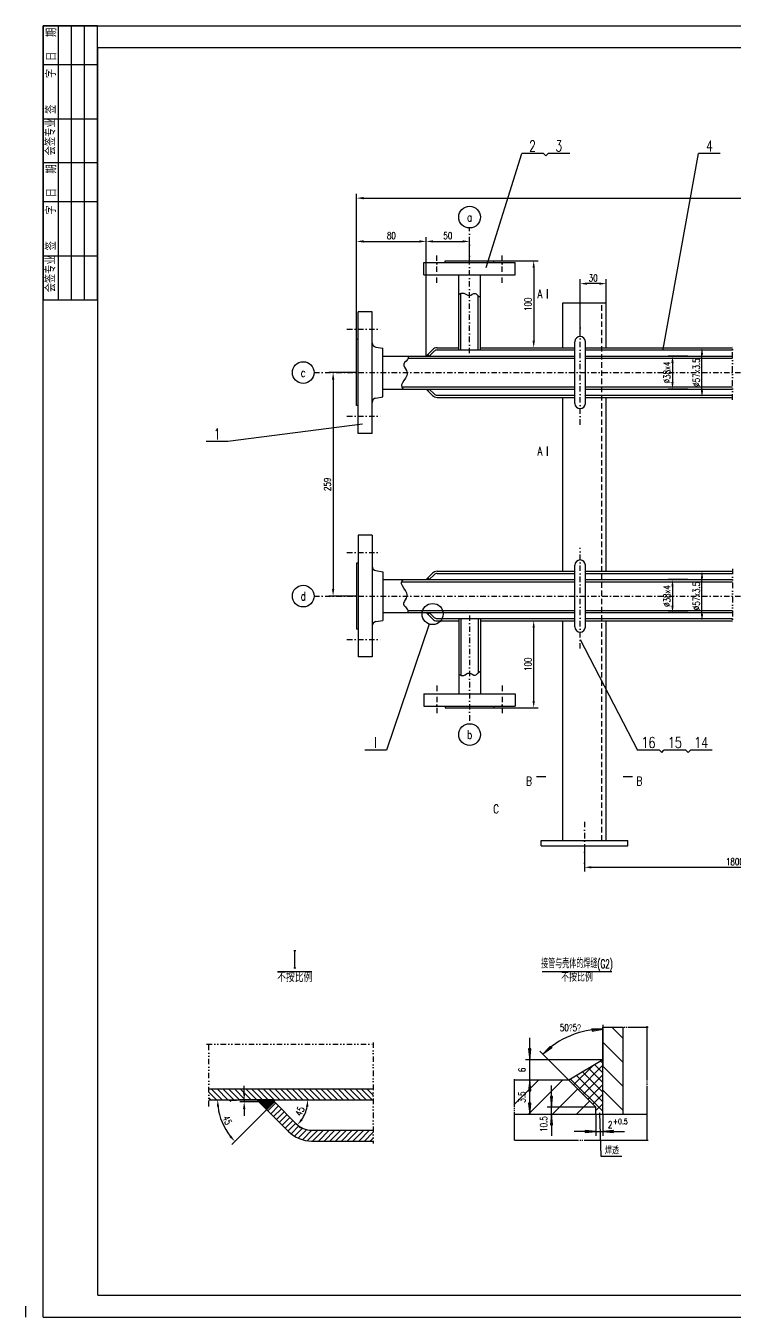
# Model space of a CAD drawing. Extents: x -8431 to -7574, y 1007 to 1601.
# Drawn here: x -8431 to -8105, y 1007 to 1601 of the extents above; entities that cross this region are included whole.
import ezdxf
from ezdxf.enums import TextEntityAlignment as Align

# ---------------------------------------------------------------- set-up
doc = ezdxf.new("R2010")
doc.units = 0
doc.header["$LTSCALE"] = 10
doc.header["$MEASUREMENT"] = 0
for name, pattern in [('DASHDOT2', [0.5, 0.25, -0.125, 0, -0.125]), ('DASHED2', [0.375, 0.25, -0.125]), ('DIVIDE2', [0.625, 0.25, -0.125, 0, -0.125, 0, -0.125])]:
    doc.linetypes.add(name, pattern=pattern)
doc.layers.get('0').update_dxf_attribs({"linetype": 'CONTINUOUS'})
doc.layers.get('DEFPOINTS').update_dxf_attribs({"linetype": 'CONTINUOUS'})
doc.layers.add('1', color=2, linetype='CONTINUOUS')
doc.layers.add('2', color=1, linetype='CONTINUOUS')
doc.styles.add('HZ', font='txt', dxfattribs={"width": 0.75, "bigfont": 'hztxt'})
doc.styles.get("Standard").update_dxf_attribs({"font": 'simplex', "width": 0.75, "bigfont": 'hztxt'})
doc.dimstyles.get("Standard").update_dxf_attribs({"dimtxt": 0.18, "dimasz": 0.18, "dimexe": 0.18, "dimexo": 0.0625, "dimgap": 0.09, "dimtad": 0, "dimtih": 1, "dimtoh": 1, "dimdec": 4, "dimzin": 0, "dimtxsty": 'STANDARD', "dimcen": 0.09, "dimazin": 3, "dimtfac": 1, "dimtdec": 4, "dimtofl": 0, "dimtmove": 0, "dimatfit": 3, "dimtolj": 1, "dimtzin": 0})

# ---------------------------------------------------------------- blocks, each defined once
blk = doc.blocks.new('TC6')
at = {"layer": '1'}
for p, q in [((-106, 0), (-106, 25)), ((-81, 0), (-81, 25)), ((-63, 0), (-63, 25)), ((-43, 0), (-43, 25)), ((-18, 0), (-18, 25)), ((-126, 18), (0, 18)), ((-126, 12), (0, 12)), ((-126, 6), (0, 6))]:
    blk.add_line(p, q, dxfattribs=at)
at = {"layer": '2'}
for p, q in [((0, 25), (-126, 25)), ((-126, 25), (-126, 0)), ((0, 0), (0, 25)), ((-126, 0), (0, 0))]:
    blk.add_line(p, q, dxfattribs=at)
at = {"layer": '1', "style": 'HZ', "width": 0.75}
for s, p in [('会签专业', (-122.5731706787584, 19.41444707902566)), ('签', (-103.2804876703588, 19.19508287842934)), ('字', (-86.81707321509452, 19.19508287842934)), ('会签专业', (-59.5731708547782, 19.41444707902566)), ('签', (-40.49999999999994, 19.19508287842934)), ('字', (-24.03658554473566, 19.19508287842934)), ('日', (-78.91463451126094, 18.97571867783302)), ('期', (-67.93902477662921, 18.97571867783302)), ('日', (-16.13414684090205, 18.97571867783302)), ('期', (-5.158537106270332, 18.97571867783302))]:
    blk.add_text(s, height=4.2, dxfattribs=at).set_placement(p)
blk = doc.blocks.new('*D6')
at = {"color": 0, "linetype": 'BYBLOCK'}
for p, q in [((-8122.589598357055, 1448.686239436518), (-8131.620896709224, 1448.686239436518)), ((-8129.620896709224, 1445.486239436518), (-8129.620896709224, 1436.686239436518)), ((-8122.589598357055, 1433.486239436518), (-8131.620896709224, 1433.486239436518))]:
    blk.add_line(p, q, dxfattribs=at)
for points in [[(-8130.154230042558, 1445.486239436518), (-8129.087563375891, 1445.486239436518), (-8129.620896709224, 1448.686239436518)], [(-8130.154230042558, 1436.686239436518), (-8129.087563375891, 1436.686239436518), (-8129.620896709224, 1433.486239436518)]]:
    blk.add_solid(points, dxfattribs=at)
at = {"layer": 'DEFPOINTS', "color": 0, "linetype": 'BYBLOCK'}
for p in [(-8122.527098357055, 1448.686239436518), (-8129.620896709224, 1433.486239436518), (-8122.527098357055, 1433.486239436518)]:
    blk.add_point(p, dxfattribs=at)
at = {"color": 0, "linetype": 'BYBLOCK', "insert": (-8132.220896709225, 1441.086239436518), "char_height": 3.2, "attachment_point": 5, "rotation": 90, "style": 'HZ'}
blk.add_mtext('\\A1;∅38x4', dxfattribs=at)
blk = doc.blocks.new('*D7')
at = {"color": 0, "linetype": 'BYBLOCK'}
for p, q in [((-8132.285133062065, 1452.486239436518), (-8118.216203387161, 1452.486239436518)), ((-8120.216203387161, 1432.886239436518), (-8120.216203387161, 1449.286239436518)), ((-8132.285133062065, 1429.686239436518), (-8118.216203387161, 1429.686239436518))]:
    blk.add_line(p, q, dxfattribs=at)
for points in [[(-8120.749536720495, 1449.286239436518), (-8119.682870053827, 1449.286239436518), (-8120.216203387161, 1452.486239436518)], [(-8120.749536720495, 1432.886239436518), (-8119.682870053827, 1432.886239436518), (-8120.216203387161, 1429.686239436518)]]:
    blk.add_solid(points, dxfattribs=at)
at = {"layer": 'DEFPOINTS', "color": 0, "linetype": 'BYBLOCK'}
for p in [(-8132.347633062065, 1452.486239436518), (-8120.216203387161, 1452.486239436518), (-8132.347633062065, 1429.686239436518)]:
    blk.add_point(p, dxfattribs=at)
at = {"color": 0, "linetype": 'BYBLOCK', "insert": (-8122.816203387161, 1441.086239436518), "char_height": 3.2, "attachment_point": 5, "rotation": 90, "style": 'HZ'}
blk.add_mtext('\\A1;∅57x3.5', dxfattribs=at)
blk = doc.blocks.new('*D8')
at = {"color": 0, "linetype": 'BYBLOCK'}
for p, q in [((-8122.589598357055, 1448.686239436518), (-8131.620896709224, 1448.686239436518)), ((-8129.620896709224, 1445.486239436518), (-8129.620896709224, 1436.686239436518)), ((-8122.589598357055, 1433.486239436518), (-8131.620896709224, 1433.486239436518))]:
    blk.add_line(p, q, dxfattribs=at)
for points in [[(-8130.154230042558, 1445.486239436518), (-8129.087563375891, 1445.486239436518), (-8129.620896709224, 1448.686239436518)], [(-8130.154230042558, 1436.686239436518), (-8129.087563375891, 1436.686239436518), (-8129.620896709224, 1433.486239436518)]]:
    blk.add_solid(points, dxfattribs=at)
at = {"layer": 'DEFPOINTS', "color": 0, "linetype": 'BYBLOCK'}
for p in [(-8122.527098357055, 1448.686239436518), (-8129.620896709224, 1433.486239436518), (-8122.527098357055, 1433.486239436518)]:
    blk.add_point(p, dxfattribs=at)
at = {"color": 0, "linetype": 'BYBLOCK', "insert": (-8132.220896709225, 1441.086239436518), "char_height": 3.2, "attachment_point": 5, "rotation": 90, "style": 'HZ'}
blk.add_mtext('\\A1;∅38x4', dxfattribs=at)
blk = doc.blocks.new('*D9')
at = {"color": 0, "linetype": 'BYBLOCK'}
for p, q in [((-8132.285133062065, 1349.686239436518), (-8118.216203387161, 1349.686239436518)), ((-8120.216203387161, 1330.086239436518), (-8120.216203387161, 1346.486239436518)), ((-8132.285133062065, 1326.886239436518), (-8118.216203387161, 1326.886239436518))]:
    blk.add_line(p, q, dxfattribs=at)
for points in [[(-8120.749536720495, 1346.486239436518), (-8119.682870053827, 1346.486239436518), (-8120.216203387161, 1349.686239436518)], [(-8120.749536720495, 1330.086239436518), (-8119.682870053827, 1330.086239436518), (-8120.216203387161, 1326.886239436518)]]:
    blk.add_solid(points, dxfattribs=at)
at = {"layer": 'DEFPOINTS', "color": 0, "linetype": 'BYBLOCK'}
for p in [(-8132.347633062065, 1349.686239436518), (-8120.216203387161, 1349.686239436518), (-8132.347633062065, 1326.886239436518)]:
    blk.add_point(p, dxfattribs=at)
at = {"color": 0, "linetype": 'BYBLOCK', "insert": (-8122.816203387161, 1338.286239436518), "char_height": 3.2, "attachment_point": 5, "rotation": 90, "style": 'HZ'}
blk.add_mtext('\\A1;∅57x3.5', dxfattribs=at)
blk = doc.blocks.new('*D10')
at = {"color": 0, "linetype": 'BYBLOCK'}
for p, q in [((-8269.336401777708, 1456.348739436518), (-8269.336401777708, 1503.41486658073)), ((-8237.336401777708, 1448.748739436518), (-8237.336401777708, 1503.41486658073)), ((-8266.136401777707, 1501.41486658073), (-8240.536401777708, 1501.41486658073))]:
    blk.add_line(p, q, dxfattribs=at)
for points in [[(-8266.136401777707, 1501.948199914063), (-8266.136401777707, 1500.881533247396), (-8269.336401777708, 1501.41486658073)], [(-8240.536401777708, 1501.948199914063), (-8240.536401777708, 1500.881533247396), (-8237.336401777708, 1501.41486658073)]]:
    blk.add_solid(points, dxfattribs=at)
at = {"layer": 'DEFPOINTS', "color": 0, "linetype": 'BYBLOCK'}
for p in [(-8237.336401777708, 1501.41486658073), (-8269.336401777708, 1456.286239436518), (-8237.336401777708, 1448.686239436518)]:
    blk.add_point(p, dxfattribs=at)
at = {"color": 0, "linetype": 'BYBLOCK', "insert": (-8253.336401777708, 1504.01486658073), "char_height": 3.2, "attachment_point": 5, "style": 'HZ'}
blk.add_mtext('\\A1;80', dxfattribs=at)
blk = doc.blocks.new('*D11')
at = {"color": 0, "linetype": 'BYBLOCK'}
for p, q in [((-8237.336401777708, 1448.748739436518), (-8237.336401777708, 1503.41486658073)), ((-8217.336401777708, 1492.548739436518), (-8217.336401777708, 1503.41486658073)), ((-8234.136401777707, 1501.41486658073), (-8220.536401777708, 1501.41486658073))]:
    blk.add_line(p, q, dxfattribs=at)
for points in [[(-8234.136401777707, 1501.948199914063), (-8234.136401777707, 1500.881533247396), (-8237.336401777708, 1501.41486658073)], [(-8220.536401777708, 1501.948199914063), (-8220.536401777708, 1500.881533247396), (-8217.336401777708, 1501.41486658073)]]:
    blk.add_solid(points, dxfattribs=at)
at = {"layer": 'DEFPOINTS', "color": 0, "linetype": 'BYBLOCK'}
for p in [(-8217.336401777708, 1501.41486658073), (-8217.336401777708, 1492.486239436518), (-8237.336401777708, 1448.686239436518)]:
    blk.add_point(p, dxfattribs=at)
at = {"color": 0, "linetype": 'BYBLOCK', "insert": (-8227.336401777708, 1504.01486658073), "char_height": 3.2, "attachment_point": 5, "style": 'HZ'}
blk.add_mtext('\\A1;50', dxfattribs=at)
blk = doc.blocks.new('*D13')
at = {"color": 0, "linetype": 'BYBLOCK'}
for p, q in [((-8279.156936482717, 1456.348739436518), (-8279.156936482717, 1523.320186118601)), ((-8275.956936482717, 1521.320186118601), (-7916.361950057811, 1521.320186118601)), ((-7913.161950057811, 1456.348739436518), (-7913.161950057811, 1523.320186118601))]:
    blk.add_line(p, q, dxfattribs=at)
for points in [[(-8275.956936482717, 1521.853519451934), (-8275.956936482717, 1520.786852785267), (-8279.156936482717, 1521.320186118601)], [(-7916.361950057811, 1521.853519451934), (-7916.361950057811, 1520.786852785267), (-7913.161950057811, 1521.320186118601)]]:
    blk.add_solid(points, dxfattribs=at)
at = {"layer": 'DEFPOINTS', "color": 0, "linetype": 'BYBLOCK'}
for p in [(-7913.161950057811, 1521.320186118601), (-8279.156936482717, 1456.286239436518), (-7913.161950057811, 1456.286239436518)]:
    blk.add_point(p, dxfattribs=at)
at = {"color": 0, "linetype": 'BYBLOCK', "insert": (-8096.159443270264, 1523.920186118601), "char_height": 3.2, "attachment_point": 5, "style": 'HZ'}
blk.add_mtext('\\A1;2500', dxfattribs=at)
blk = doc.blocks.new('*D16')
at = {"color": 0, "linetype": 'BYBLOCK'}
for p, q in [((-8206.073901777709, 1492.486239436518), (-8185.84513633282, 1492.486239436518)), ((-8187.84513633282, 1489.286239436518), (-8187.84513633282, 1455.686239436518)), ((-8212.273901777708, 1452.486239436518), (-8185.84513633282, 1452.486239436518))]:
    blk.add_line(p, q, dxfattribs=at)
for points in [[(-8188.378469666154, 1489.286239436518), (-8187.311802999487, 1489.286239436518), (-8187.84513633282, 1492.486239436518)], [(-8188.378469666154, 1455.686239436518), (-8187.311802999487, 1455.686239436518), (-8187.84513633282, 1452.486239436518)]]:
    blk.add_solid(points, dxfattribs=at)
at = {"layer": 'DEFPOINTS', "color": 0, "linetype": 'BYBLOCK'}
for p in [(-8206.136401777709, 1492.486239436518), (-8212.336401777708, 1452.486239436518), (-8187.84513633282, 1452.486239436518)]:
    blk.add_point(p, dxfattribs=at)
at = {"color": 0, "linetype": 'BYBLOCK', "insert": (-8190.445136332821, 1472.486239436518), "char_height": 3.2, "attachment_point": 5, "rotation": 90, "style": 'HZ'}
blk.add_mtext('\\A1;100', dxfattribs=at)
blk = doc.blocks.new('*D17')
at = {"color": 0, "linetype": 'BYBLOCK'}
for p, q in [((-8212.273901777708, 1326.886239436519), (-8185.84513633282, 1326.886239436519)), ((-8187.84513633282, 1290.086239436519), (-8187.84513633282, 1323.686239436519)), ((-8206.073901777709, 1286.886239436519), (-8185.84513633282, 1286.886239436519))]:
    blk.add_line(p, q, dxfattribs=at)
for points in [[(-8188.378469666154, 1323.686239436519), (-8187.311802999487, 1323.686239436519), (-8187.84513633282, 1326.886239436519)], [(-8188.378469666154, 1290.086239436519), (-8187.311802999487, 1290.086239436519), (-8187.84513633282, 1286.886239436519)]]:
    blk.add_solid(points, dxfattribs=at)
at = {"layer": 'DEFPOINTS', "color": 0, "linetype": 'BYBLOCK'}
for p in [(-8212.336401777708, 1326.886239436519), (-8187.84513633282, 1326.886239436519), (-8206.136401777709, 1286.886239436519)]:
    blk.add_point(p, dxfattribs=at)
at = {"color": 0, "linetype": 'BYBLOCK', "insert": (-8190.445136332821, 1306.886239436519), "char_height": 3.2, "attachment_point": 5, "rotation": 90, "style": 'HZ'}
blk.add_mtext('\\A1;100', dxfattribs=at)
blk = doc.blocks.new('*D18')
at = {"color": 0, "linetype": 'BYBLOCK'}
for p, q in [((-8269.398901777708, 1441.086239436518), (-8282.134168664994, 1441.086239436518)), ((-8280.134168664994, 1437.886239436518), (-8280.134168664994, 1341.486239436518)), ((-8269.398901777708, 1338.286239436518), (-8282.134168664994, 1338.286239436518))]:
    blk.add_line(p, q, dxfattribs=at)
for points in [[(-8280.667501998327, 1437.886239436518), (-8279.600835331661, 1437.886239436518), (-8280.134168664994, 1441.086239436518)], [(-8280.667501998327, 1341.486239436518), (-8279.600835331661, 1341.486239436518), (-8280.134168664994, 1338.286239436518)]]:
    blk.add_solid(points, dxfattribs=at)
at = {"layer": 'DEFPOINTS', "color": 0, "linetype": 'BYBLOCK'}
for p in [(-8269.336401777708, 1441.086239436518), (-8280.134168664994, 1338.286239436518), (-8269.336401777708, 1338.286239436518)]:
    blk.add_point(p, dxfattribs=at)
at = {"color": 0, "linetype": 'BYBLOCK', "insert": (-8282.734168664994, 1389.686239436518), "char_height": 3.2, "attachment_point": 5, "rotation": 90, "style": 'HZ'}
blk.add_mtext('\\A1;259', dxfattribs=at)
blk = doc.blocks.new('*D20')
at = {"color": 0, "linetype": 'BYBLOCK'}
blk.add_line((-8255.166488019715, 1172.556745775543), (-8271.186690201273, 1156.536543593961), dxfattribs=at)
blk.add_arc((-8250.58675993997, 1177.1364738553), 27.13270075949994, 186.7613218466704, 218.2386781533788, dxfattribs=at)
for points in [[(-8278.063163732137, 1173.910592166555), (-8276.998353290777, 1173.973492895892), (-8277.719460699469, 1177.1364738553)], [(-8271.499141985414, 1160.697222380145), (-8272.296554201432, 1159.988765228637), (-8269.7724766389, 1157.950757156335)]]:
    blk.add_solid(points, dxfattribs=at)
at = {"layer": 'DEFPOINTS', "color": 0, "linetype": 'BYBLOCK'}
for p in [(-8281.760828768009, 1177.1364738553), (-8251.586759939968, 1176.136473855299), (-8206.12053541961, 1177.136473855299), (-8255.122293845892, 1172.600939949367), (-8276.794936340542, 1170.114014153666)]:
    blk.add_point(p, dxfattribs=at)
at = {"color": 0, "linetype": 'BYBLOCK', "insert": (-8273.25202004889, 1167.748215723459), "char_height": 3.2, "attachment_point": 5, "rotation": 292.5000000000261, "style": 'HZ'}
blk.add_mtext('\\A1;45', dxfattribs=at)
blk = doc.blocks.new('*D21')
at = {"color": 0, "linetype": 'BYBLOCK'}
for p, q in [((-8265.481611973322, 1180.336473855299), (-8265.481611973322, 1183.536473855299)), ((-8251.649259939966, 1177.136473855299), (-8267.481611973322, 1177.136473855299)), ((-8251.649259939966, 1176.136473855299), (-8267.481611973322, 1176.136473855299)), ((-8265.481611973322, 1177.136473855299), (-8265.481611973322, 1176.136473855299)), ((-8265.481611973322, 1172.936473855299), (-8265.481611973322, 1169.736473855299))]:
    blk.add_line(p, q, dxfattribs=at)
for points in [[(-8266.014945306655, 1180.336473855299), (-8264.94827863999, 1180.336473855299), (-8265.481611973322, 1177.136473855299)], [(-8266.014945306655, 1172.936473855299), (-8264.94827863999, 1172.936473855299), (-8265.481611973322, 1176.136473855299)]]:
    blk.add_solid(points, dxfattribs=at)
at = {"layer": 'DEFPOINTS', "color": 0, "linetype": 'BYBLOCK'}
for p in [(-8265.481611973322, 1176.136473855299), (-8251.586759939966, 1177.136473855299), (-8251.586759939966, 1176.136473855299)]:
    blk.add_point(p, dxfattribs=at)
at = {"color": 0, "linetype": 'BYBLOCK', "insert": (-8270.581611973323, 1176.636473855299), "char_height": 3.2, "attachment_point": 5, "rotation": 90, "style": 'HZ'}
blk.add_mtext('\\A1;1', dxfattribs=at)
blk = doc.blocks.new('*D22')
at = {"color": 0, "linetype": 'BYBLOCK'}
blk.add_line((-8241.47149795428, 1166.021211869609), (-8239.577410180345, 1164.127124095666), dxfattribs=at)
blk.add_arc((-8252.586759939966, 1177.136473855299), 16.39799886772047, 326.1988464848536, 348.8011535151304, dxfattribs=at)
for points in [[(-8237.031782763499, 1174.003781902278), (-8235.97020582245, 1173.899704162035), (-8236.188761072244, 1177.136473855299)], [(-8238.548340044275, 1167.675537558095), (-8239.372582373939, 1168.352591735964), (-8240.991623742715, 1165.541337658042)]]:
    blk.add_solid(points, dxfattribs=at)
at = {"layer": 'DEFPOINTS', "color": 0, "linetype": 'BYBLOCK'}
for p in [(-8281.760828768009, 1177.136473855299), (-8251.586759939966, 1176.136473855299), (-8206.120535419608, 1177.136473855299), (-8241.515692128105, 1166.065406043433), (-8238.385676349293, 1168.937474421436)]:
    blk.add_point(p, dxfattribs=at)
at = {"color": 0, "linetype": 'BYBLOCK', "insert": (-8239.839071196466, 1171.856208288829), "char_height": 3.2, "attachment_point": 5, "rotation": 67.49999999999325, "style": 'HZ'}
blk.add_mtext('\\A1;45', dxfattribs=at)
blk = doc.blocks.new('*D61')
at = {"color": 0, "linetype": 'BYBLOCK'}
for p, q in [((-8176.296976345569, 1457.748739436518), (-8176.296976345569, 1483.999208231795)), ((-8167.496976345569, 1481.999208231795), (-8173.09697634557, 1481.999208231795)), ((-8164.296976345569, 1473.148739436518), (-8164.296976345569, 1483.999208231795))]:
    blk.add_line(p, q, dxfattribs=at)
for points in [[(-8173.09697634557, 1482.532541565128), (-8173.09697634557, 1481.465874898462), (-8176.296976345569, 1481.999208231795)], [(-8167.496976345569, 1482.532541565128), (-8167.496976345569, 1481.465874898462), (-8164.296976345569, 1481.999208231795)]]:
    blk.add_solid(points, dxfattribs=at)
at = {"layer": 'DEFPOINTS', "color": 0, "linetype": 'BYBLOCK'}
for p in [(-8176.296976345569, 1481.999208231795), (-8164.296976345569, 1473.086239436518), (-8176.296976345569, 1457.686239436518)]:
    blk.add_point(p, dxfattribs=at)
at = {"color": 0, "linetype": 'BYBLOCK', "insert": (-8170.296976345569, 1484.599208231795), "char_height": 3.2, "attachment_point": 5, "style": 'HZ'}
blk.add_mtext('\\A1;30', dxfattribs=at)
blk = doc.blocks.new('*D63')
at = {"color": 0, "linetype": 'BYBLOCK'}
for p, q in [((-8174.296976345566, 1223.341725707483), (-8174.296976345566, 1211.51048330903)), ((-8035.880399697621, 1223.341725707483), (-8035.880399697621, 1211.51048330903)), ((-8171.096976345566, 1213.51048330903), (-8039.080399697621, 1213.51048330903))]:
    blk.add_line(p, q, dxfattribs=at)
for points in [[(-8171.096976345566, 1214.043816642363), (-8171.096976345566, 1212.977149975697), (-8174.296976345566, 1213.51048330903)], [(-8039.080399697621, 1214.043816642363), (-8039.080399697621, 1212.977149975697), (-8035.880399697621, 1213.51048330903)]]:
    blk.add_solid(points, dxfattribs=at)
at = {"layer": 'DEFPOINTS', "color": 0, "linetype": 'BYBLOCK'}
for p in [(-8174.296976345566, 1223.404225707483), (-8035.880399697621, 1223.404225707483), (-8035.880399697621, 1213.51048330903)]:
    blk.add_point(p, dxfattribs=at)
at = {"color": 0, "linetype": 'BYBLOCK', "insert": (-8105.088688021593, 1216.11048330903), "char_height": 3.2, "attachment_point": 5, "style": 'HZ'}
blk.add_mtext('\\A1;1800', dxfattribs=at)

msp = doc.modelspace()

# ---------------------------------------------------------------- hatches: boundary and pattern name
at = {"layer": '1'}
h = msp.add_hatch(dxfattribs=at)
h.set_pattern_fill('ANSI31', color=256, scale=15, angle=90, style=0)
h.set_pattern_definition([(135, (-65.40134961057629, -70.53921182367003), (-1.325825214724777, -1.325825214724776), [])])
h.paths.add_polyline_path([(-8347.162178378585, 1111.597262031629), (-8347.162178378587, 1106.597262031629), (-8271.521885030186, 1106.597262031629), (-8271.521885030186, 1111.597262031629)])
h = msp.add_hatch(dxfattribs=at)
h.set_pattern_fill('ANSI37', color=256, scale=2, angle=90, style=0)
h.set_pattern_definition([(135, (-65.40134961057629, -70.53921182367003), (-0.1767766952966369, -0.1767766952966369), []), (225, (-65.40134961057629, -70.53921182367003), (0.1767766952966369, -0.1767766952966369), [])])
h.paths.add_polyline_path([(-8316.988109550544, 1105.597262031633), (-8316.988109550544, 1106.597262031629), (-8325.0591773624, 1106.597262031629), (-8320.523643456469, 1102.061728125697)])
h = msp.add_hatch(dxfattribs=at)
h.set_pattern_fill('ANSI31', color=256, scale=15, style=0)
h.set_pattern_definition([(45, (-65.40134961057629, -70.53921182367003), (-1.325825214724776, 1.325825214724777), [])])
h.paths.add_polyline_path([(-8316.988109550543, 1105.59726203163), (-8320.523643456467, 1102.061728125697), (-8310.452575644606, 1091.990660313836, 0.1989123673798085), (-8299.845973926802, 1087.597262031628), (-8271.521885030186, 1087.597262031628), (-8271.521885030186, 1092.597262031628), (-8299.845973926815, 1092.597262031628, -0.198912367379687), (-8306.917041738681, 1095.526194219764)])

# ---------------------------------------------------------------- linework, layer by layer
for p, q in [((-8423.371275406731, 1600.581406230643), (-7582.37127540673, 1600.581406230643)), ((-8423.371275406731, 1006.581406230644), (-8423.371275406731, 1600.581406230643)), ((-8219.58106527665, 1489.358562933488), (-8203.194309072263, 1541.808999543044)), ((-8193.194310089515, 1541.808999543044), (-8192.133649917734, 1540.748339371264)), ((-8192.133649917734, 1540.748339371264), (-8191.072989745955, 1541.808999543044)), ((-8138.118115908366, 1451.889302769871), (-8121.778144231288, 1541.808999543044)), ((-8276.47625351381, 1417.365335014866), (-8338.365687912148, 1409.31733574898)), ((-8245.751952155124, 1325.392415124973), (-8265.396355022363, 1267.409255742055)), ((-8176.296976345567, 1318.286239436517), (-8149.822700296631, 1267.409255742055)), ((-8139.822701313882, 1267.409255742055), (-8138.762041142102, 1266.348595570276)), ((-8138.762041142102, 1266.348595570276), (-8137.701380970322, 1267.409255742055)), ((-8127.701381987574, 1267.409255742055), (-8126.640721815794, 1266.348595570276)), ((-8126.640721815794, 1266.348595570276), (-8125.580061644014, 1267.409255742055)), ((-8165.861152654939, 1141.007563913725), (-8165.866767889314, 1122.104651773833)), ((-8145.497016912752, 1115.507563913725), (-8145.495857244783, 1140.507563913725)), ((-8165.873298651033, 1140.007563913725), (-8156.685798651033, 1140.007563913725)), ((-8156.498298651033, 1134.819194162749), (-8161.685127264314, 1140.007563913725)), ((-8156.185798651033, 1140.007563913725), (-8155.685798651033, 1140.007563913725)), ((-8155.185798651033, 1140.007563913725), (-8154.685798651033, 1140.007563913725)), ((-8154.185798651033, 1140.007563913725), (-8144.998298651033, 1140.007563913725)), ((-8194.851753240877, 1129.011828745268), (-8181.491340643221, 1115.639510477446)), ((-8165.873298651033, 1133.146792734526), (-8156.498298651033, 1123.769011820219)), ((-8165.873298651033, 1125.007563913725), (-8201.498298651033, 1125.007563913725)), ((-8199.498298651033, 1115.632563913725), (-8199.498298651033, 1125.007563913725)), ((-8169.647834783846, 1122.742846811675), (-8165.873298651033, 1118.96719678726)), ((-8165.873298651033, 1123.387271250151), (-8166.885810858064, 1124.40006574478)), ((-8170.475288397127, 1122.24638303604), (-8179.292366033846, 1113.426654184721)), ((-8165.873298651033, 1105.706981027983), (-8177.933906561189, 1117.771186197661)), ((-8177.082649236971, 1111.216941202544), (-8165.873298651033, 1122.42964109268)), ((-8175.171882635408, 1119.428405130766), (-8165.873298651033, 1110.127051676177)), ((-8165.873298651033, 1118.009570444487), (-8174.872993475252, 1109.00723584976)), ((-8165.873298651033, 1114.54712232437), (-8172.409858709627, 1121.085624063872)), ((-8156.498298651033, 1112.71882947769), (-8165.873298651033, 1122.0966065773)), ((-8195.433845526033, 1115.632563913725), (-8206.498298651033, 1104.564814890288)), ((-8206.497566229158, 1103.320063913725), (-8206.497016912752, 1116.132563913725)), ((-8200.007270819002, 1100.007563913725), (-8184.386909490877, 1115.632563913725)), ((-8199.498298651033, 1100.007563913725), (-8199.498298651033, 1115.632563913725)), ((-8177.418525701814, 1111.552817667387), (-8188.960395819002, 1100.007563913725)), ((-8180.695991522127, 1116.113963449858), (-8165.873298651033, 1101.286906565093)), ((-8172.663276678377, 1106.79752668228), (-8165.873298651033, 1113.589499796294)), ((-8165.873298651033, 1111.04642423477), (-8156.498298651033, 1101.668647135161)), ((-8145.498298651033, 1088.007563913725), (-8145.497138983064, 1113.007563913725)), ((-8145.497138983064, 1113.507563913725), (-8145.497077947908, 1114.007563913725)), ((-8145.497077947908, 1114.507563913725), (-8145.497077947908, 1115.007563913725)), ((-8177.913459783846, 1100.007563913725), (-8171.894294744783, 1106.028544748686)), ((-8165.873298651033, 1109.1694291481), (-8170.453559881502, 1104.587815607451)), ((-8206.498298651033, 1088.007563913725), (-8206.49768829947, 1100.820063913725)), ((-8206.49768829947, 1101.320063913725), (-8206.49768829947, 1101.820063913725)), ((-8206.497627264314, 1102.320063913725), (-8206.497627264314, 1102.820063913725)), ((-8168.998298651033, 1103.132563913725), (-8191.498298651033, 1103.132563913725)), ((-8189.498298651033, 1100.007563913725), (-8189.498298651033, 1103.132563913725)), ((-8168.998298651033, 1101.623429621123), (-8165.873298651033, 1104.749356592558)), ((-8168.998298651033, 1100.007563913725), (-8168.998298651033, 1090.007563913725)), ((-8167.329831670778, 1100.635517391357), (-8166.735757579372, 1080.579411659745)), ((-8165.873298651033, 1100.329284037016), (-8166.194953924471, 1100.007563913725)), ((-8165.873298651033, 1100.007563913725), (-8165.873298651033, 1090.007563913725)), ((-8206.498298651033, 1088.007563913725), (-8176.998298651033, 1088.007563913725)), ((-8176.498298651033, 1088.007563913725), (-8175.998298651033, 1088.007563913725)), ((-8175.498298651033, 1088.007563913725), (-8174.998298651033, 1088.007563913725)), ((-8174.498298651033, 1088.007563913725), (-8144.998298651033, 1088.007563913725)), ((-8168.998298651033, 1092.007563913725), (-8165.873298651033, 1092.007563913725)), ((-8166.735757579372, 1080.579411659745), (-8157.174535599053, 1080.579411659745)), ((-8431.371275406731, 1006.581406230644), (-8431.371275406731, 1011.581406230644)), ((-8423.371275406731, 1006.581406230644), (-7582.371275406731, 1006.581406230643))]:
    msp.add_line(p, q, dxfattribs=at)
at = {"layer": '1', "linetype": 'DASHDOT2'}
for p, q in [((-8227.156936482717, 1450.009330100042), (-8227.156936482717, 1507.585250026896)), ((-8242.156936482717, 1482.301733316883), (-8242.156936482717, 1495.032361250385)), ((-8212.156936482717, 1482.301733316883), (-8212.156936482717, 1495.032361250385)), ((-8176.296976345568, 1417.079393153627), (-8176.296976345569, 1463.738665346679)), ((-8283.612848785026, 1461.086239436518), (-8268.30925970866, 1461.086239436518)), ((-8298.719369592882, 1441.086239436518), (-7893.161950057811, 1441.086239436518)), ((-8283.612848785026, 1421.086239436518), (-8268.30925970866, 1421.086239436518)), ((-8176.296976345566, 1314.147694742007), (-8176.296976345568, 1360.460597691736)), ((-8283.612848785026, 1358.286239436518), (-8268.30925970866, 1358.286239436518)), ((-8298.719369592882, 1338.286239436518), (-7893.161950057811, 1338.286239436518)), ((-8227.156936482717, 1329.363148772994), (-8227.156936482717, 1279.56768507345)), ((-8283.612848785026, 1318.286239436518), (-8268.30925970866, 1318.286239436518)), ((-8242.156936482717, 1297.070745556153), (-8242.156936482717, 1284.340117622651)), ((-8212.156936482717, 1297.070745556153), (-8212.156936482717, 1284.340117622651)), ((-8174.296976345566, 1234.420771467094), (-8174.296976345566, 1213.019114838391))]:
    msp.add_line(p, q, dxfattribs=at)
at = {"layer": '1', "linetype": 'DASHED2'}
msp.add_line((-8166.296976345568, 1225.804225707483), (-8166.296976345568, 1473.086239436518), dxfattribs=at)
at = {"layer": '1', "linetype": 'DIVIDE2'}
for p, q in [((-8106.151688659973, 1428.578075768023), (-8106.151688659973, 1453.86530461568)), ((-8106.151688659973, 1350.794403105012), (-8106.151688659973, 1325.507174257356)), ((-8348.158068672285, 1132.170495824454), (-8270.899421366568, 1132.170495824454)), ((-8347.162178378585, 1103.556485985332), (-8347.162178378585, 1133.041357089928)), ((-8271.521885030186, 1132.916967353193), (-8271.521885030186, 1086.512496440263))]:
    msp.add_line(p, q, dxfattribs=at)
at = {"layer": '1'}
for points in [[(-8191.423874070435, 1475.070123995882, 0.6, 0.6, 0), (-8191.423874070435, 1479.525005945516, 0, 0, 0), (-8188.314194709819, 1479.525005945516, 1, 0, 0), (-8185.127459764775, 1479.525005945516, 0, 0, 0)], [(-8191.423874070435, 1407.102354877155, 0.6, 0.6, 0), (-8191.423874070435, 1402.647472927521, 0, 0, 0), (-8188.314194709819, 1402.647472927521, 1, 0, 0), (-8185.127459764775, 1402.647472927521, 0, 0, 0)], [(-8192.040459323362, 1255.225622435849, 0.6, 0.6, 0), (-8196.495341272996, 1255.225622435849, 0, 0, 0), (-8196.495341272996, 1252.115943075233, 1, 0, 0), (-8196.495341272996, 1248.929208130189, 0, 0, 0)], [(-8156.55349336777, 1255.225622435849, 0.6, 0.6, 0), (-8152.098611418136, 1255.225622435849, 0, 0, 0), (-8152.098611418136, 1252.115943075233, 1, 0, 0), (-8152.098611418136, 1248.929208130189, 0, 0, 0)], [(-8217.287304850131, 1235.528834044362, 0, 0, 0), (-8212.94883875662, 1235.528834044362, 1.5, 0, 0), (-8207.696514470717, 1235.528834044362, 0, 0, 0)]]:
    msp.add_lwpolyline(points, format="xyseb", dxfattribs=at)
at = {"layer": '1', "const_width": 0.6}
msp.add_lwpolyline([(-8315.609952898365, 1165.545581984717), (-8299.609952898365, 1165.545581984717)], dxfattribs=at)
at = {"layer": '1'}
for points in [[(-8199.498298651033, 1125.007563913725), (-8198.998237615877, 1130.007560099028), (-8199.998237615877, 1130.007567728423), (-8199.498298651033, 1125.007563913725), (-8199.498237615877, 1135.007563913725)], [(-8199.498298651033, 1115.632563913725), (-8199.998298651033, 1110.632563913725), (-8198.998298651033, 1110.632563913725), (-8199.498298651033, 1115.632563913725)], [(-8189.498298651033, 1103.132563913725), (-8188.998237615877, 1108.132560099028), (-8189.998237615877, 1108.132567728423), (-8189.498298651033, 1103.132563913725), (-8189.498237615877, 1113.132563913725)], [(-8199.498298651033, 1100.007563913725), (-8198.998298651033, 1105.007563913725), (-8199.998298651033, 1105.007563913725), (-8199.498298651033, 1100.007563913725)], [(-8189.498298651033, 1100.007563913725), (-8189.998298651033, 1095.007565821074), (-8188.998298651033, 1095.007562006377), (-8189.498298651033, 1100.007563913725), (-8189.498359686189, 1090.007563913725)], [(-8168.998298651033, 1092.007563913725), (-8173.998298651033, 1092.507577265166), (-8173.998298651033, 1091.507577265166), (-8168.998298651033, 1092.007563913725), (-8178.998298651033, 1092.007588709258)], [(-8165.873298651033, 1092.007563913725), (-8160.873298651033, 1091.507539118193), (-8160.873298651033, 1092.507539118193), (-8165.873298651033, 1092.007563913725), (-8155.873298651033, 1092.007512415312)]]:
    msp.add_lwpolyline(points, dxfattribs=at)
for points in [[(-8165.861763006502, 1139.007563913725), (-8170.915351873689, 1139.184436167143), (-8170.787727361971, 1138.192622507475)], [(-8193.438179022127, 1127.596988047026), (-8189.987068182283, 1131.292960489653), (-8189.376594549471, 1130.500922525786)]]:
    msp.add_lwpolyline(points, close=True, dxfattribs=at)
for centre, radius in [((-8227.15694302817, 1512.585250026892), 5), ((-8303.719369592882, 1441.086239436518), 5), ((-8303.719369592882, 1338.286239436518), 5), ((-8244.191812656034, 1329.997381631037), 4.862072786228964), ((-8227.15694302817, 1274.567685073454), 5)]:
    msp.add_circle(centre, radius, dxfattribs=at)
msp.add_arc((-8165.873298651033, 1100.007563913725), 39, 90, 135, dxfattribs=at)
at = {"layer": '2'}
for p, q in [((-8193.194310089515, 1541.808999543044), (-8203.194309072263, 1541.808999543044)), ((-8181.072990763207, 1541.808999543044), (-8191.072989745955, 1541.808999543044)), ((-8111.77814524854, 1541.808999543044), (-8121.778144231288, 1541.808999543044)), ((-8248.156936482717, 1491.686239436518), (-8206.156936482717, 1491.686239436518)), ((-8248.156936482717, 1486.086239436518), (-8248.156936482717, 1491.686239436518)), ((-8238.356936482718, 1492.486239436518), (-8215.956936482718, 1492.486239436518)), ((-8238.356936482718, 1491.686239436518), (-8238.356936482718, 1492.486239436518)), ((-8215.956936482718, 1491.686239436518), (-8215.956936482718, 1492.486239436518)), ((-8206.156936482717, 1486.086239436518), (-8206.156936482717, 1491.686239436518)), ((-8248.156936482717, 1486.086239436518), (-8206.156936482717, 1486.086239436518)), ((-8232.156936482717, 1451.486239436518), (-8232.156936482717, 1486.086239436518)), ((-8222.156936482717, 1451.486239436518), (-8222.156936482717, 1486.086239436518)), ((-8231.156936482717, 1451.486239436518), (-8231.156936482717, 1477.527766476493)), ((-8223.156936482716, 1451.486239436518), (-8223.156936482717, 1476.346132720241)), ((-8278.356936482718, 1413.086239436518), (-8278.356936482718, 1469.086239436518)), ((-8271.956936482718, 1469.086239436519), (-8278.356936482718, 1469.086239436518)), ((-8271.956936482718, 1413.086239436518), (-8271.956936482717, 1469.086239436519)), ((-8184.296976345569, 1452.486239436518), (-8184.296976345569, 1473.086239436518)), ((-8164.296976345569, 1452.486239436518), (-8164.296976345569, 1473.086239436518)), ((-8278.356936482718, 1456.28623943652), (-8279.156936482717, 1456.286239436518)), ((-8279.156936482717, 1425.886239436518), (-8279.156936482717, 1456.286239436518)), ((-8270.285734457328, 1452.80770576562), (-8267.156936482717, 1452.286239436518)), ((-8267.156936482717, 1429.886239436518), (-8267.156936482717, 1452.286239436518)), ((-8247.156936482717, 1448.686239436518), (-8244.235616139158, 1451.607559780077)), ((-8245.742722920346, 1448.686239436518), (-8246.44982970153, 1449.393346217704)), ((-8245.742722920346, 1448.686239436518), (-8243.528509357973, 1450.900452998891)), ((-8242.1142957956, 1452.486239436518), (-8232.156936482717, 1452.486239436518)), ((-8242.1142957956, 1451.486239436518), (-8178.696976345567, 1451.486239436518)), ((-8222.156936482717, 1452.486239436518), (-8178.696976345568, 1452.486239436518)), ((-8178.696976345567, 1426.886239436518), (-8178.696976345567, 1455.286239436518)), ((-8173.896976345568, 1426.886239436518), (-8173.896976345568, 1455.286239436518)), ((-8173.896976345569, 1452.486239436518), (-8106.151688659973, 1452.486239436518)), ((-8173.896976345569, 1451.486239436518), (-8106.151688659973, 1451.486239436518)), ((-8267.156936482717, 1448.686239436518), (-8178.696976345568, 1448.686239436518)), ((-8255.402686462112, 1447.686239436518), (-8178.696976345567, 1447.686239436518)), ((-8173.896976345569, 1448.686239436518), (-8106.151688659972, 1448.686239436518)), ((-8173.896976345569, 1447.686239436518), (-8106.151688659974, 1447.686239436518)), ((-8267.156936482717, 1433.486239436518), (-8178.696976345568, 1433.486239436518)), ((-8258.326241530673, 1434.486239436518), (-8178.696976345567, 1434.486239436518)), ((-8247.156936482717, 1433.486239436518), (-8244.235616139158, 1430.564919092959)), ((-8245.742722920346, 1433.486239436518), (-8246.44982970153, 1432.779132655332)), ((-8245.742722920346, 1433.486239436518), (-8243.528509357973, 1431.272025874145)), ((-8173.896976345569, 1434.486239436518), (-8106.151688659972, 1434.486239436518)), ((-8173.896976345569, 1433.486239436518), (-8106.151688659972, 1433.486239436518)), ((-8278.356936482718, 1425.886239436518), (-8279.156936482717, 1425.886239436518)), ((-8270.285734457328, 1429.364773107416), (-8267.156936482717, 1429.886239436518)), ((-8242.1142957956, 1430.686239436518), (-8178.696976345567, 1430.686239436518)), ((-8242.1142957956, 1429.686239436518), (-8178.696976345567, 1429.686239436518)), ((-8184.296976345569, 1349.686239436518), (-8184.296976345569, 1429.686239436518)), ((-8173.896976345569, 1430.686239436518), (-8106.151688659973, 1430.686239436518)), ((-8173.896976345569, 1429.686239436518), (-8106.151688659973, 1429.686239436518)), ((-8164.296976345569, 1349.686239436518), (-8164.296976345569, 1429.686239436518)), ((-8338.365687912148, 1409.31733574898), (-8348.365686894896, 1409.31733574898)), ((-8271.956936482718, 1413.086239436519), (-8278.356936482718, 1413.086239436518)), ((-8278.356936482718, 1366.286239436518), (-8278.356936482718, 1310.286239436518)), ((-8271.956936482718, 1366.286239436517), (-8278.356936482718, 1366.286239436518)), ((-8271.956936482718, 1366.286239436518), (-8271.956936482717, 1310.286239436516)), ((-8279.156936482717, 1353.486239436518), (-8279.156936482717, 1323.086239436518)), ((-8278.356936482718, 1353.486239436518), (-8279.156936482717, 1353.486239436518)), ((-8270.285734457328, 1350.00770576562), (-8267.156936482717, 1349.486239436518)), ((-8267.156936482717, 1349.486239436518), (-8267.156936482717, 1327.086239436518)), ((-8247.156936482717, 1345.886239436518), (-8244.235616139158, 1348.807559780077)), ((-8242.1142957956, 1349.686239436518), (-8178.696976345567, 1349.686239436518)), ((-8242.1142957956, 1348.686239436518), (-8178.696976345567, 1348.686239436518)), ((-8178.696976345567, 1324.086239436518), (-8178.696976345567, 1352.486239436518)), ((-8173.896976345568, 1324.086239436518), (-8173.896976345568, 1352.486239436518)), ((-8173.896976345568, 1349.686239436518), (-8106.151688659974, 1349.686239436518)), ((-8173.896976345569, 1348.686239436518), (-8106.151688659973, 1348.686239436518)), ((-8267.156936482717, 1345.886239436518), (-8178.696976345568, 1345.886239436518)), ((-8258.326241530673, 1344.886239436518), (-8178.696976345569, 1344.886239436518)), ((-8245.742722920346, 1345.886239436518), (-8246.44982970153, 1346.593346217704)), ((-8245.742722920346, 1345.886239436517), (-8243.528509357973, 1348.100452998891)), ((-8173.896976345568, 1345.886239436518), (-8106.151688659973, 1345.886239436518)), ((-8173.896976345569, 1344.886239436518), (-8106.151688659973, 1344.886239436518)), ((-8267.156936482717, 1330.686239436518), (-8178.696976345568, 1330.686239436518)), ((-8255.402686462112, 1331.686239436518), (-8178.696976345567, 1331.686239436518)), ((-8247.156936482717, 1330.686239436518), (-8244.235616139158, 1327.764919092959)), ((-8245.742722920346, 1330.686239436518), (-8246.44982970153, 1329.979132655331)), ((-8245.742722920346, 1330.686239436518), (-8243.528509357973, 1328.472025874145)), ((-8173.896976345569, 1331.686239436518), (-8106.151688659974, 1331.686239436518)), ((-8173.896976345568, 1330.686239436518), (-8106.151688659973, 1330.686239436518)), ((-8270.285734457328, 1326.564773107416), (-8267.156936482717, 1327.086239436518)), ((-8242.1142957956, 1327.886239436518), (-8178.696976345567, 1327.886239436517)), ((-8242.1142957956, 1326.886239436518), (-8232.156936482717, 1326.886239436518)), ((-8232.156936482717, 1327.886239436518), (-8232.156936482717, 1293.286239436518)), ((-8231.156936482717, 1327.886239436518), (-8231.156936482717, 1301.844712396543)), ((-8223.156936482716, 1327.886239436518), (-8223.156936482717, 1303.026346152794)), ((-8222.156936482717, 1327.886239436518), (-8222.156936482717, 1293.286239436518)), ((-8222.156936482717, 1326.886239436518), (-8178.696976345567, 1326.886239436518)), ((-8184.296976345567, 1225.804225707483), (-8184.296976345569, 1326.886239436518)), ((-8173.896976345569, 1327.886239436517), (-8106.151688659973, 1327.886239436518)), ((-8173.896976345568, 1326.886239436518), (-8106.151688659974, 1326.886239436518)), ((-8164.296976345567, 1225.804225707483), (-8164.296976345569, 1326.886239436518)), ((-8278.356936482718, 1323.086239436516), (-8279.156936482717, 1323.086239436518)), ((-8271.956936482718, 1310.286239436516), (-8278.356936482718, 1310.286239436518)), ((-8248.156936482717, 1293.286239436518), (-8206.156936482717, 1293.286239436518)), ((-8248.156936482717, 1293.286239436518), (-8248.156936482717, 1287.686239436518)), ((-8206.156936482717, 1293.286239436518), (-8206.156936482717, 1287.686239436518)), ((-8248.156936482717, 1287.686239436518), (-8206.156936482717, 1287.686239436518)), ((-8238.356936482718, 1287.686239436518), (-8238.356936482718, 1286.886239436518)), ((-8238.356936482718, 1286.886239436518), (-8215.956936482718, 1286.886239436518)), ((-8215.956936482718, 1287.686239436518), (-8215.956936482718, 1286.886239436518)), ((-8265.396355022363, 1267.409255742055), (-8275.396354005112, 1267.409255742055)), ((-8139.822701313882, 1267.409255742055), (-8149.822700296631, 1267.409255742055)), ((-8127.701381987574, 1267.409255742055), (-8137.701380970322, 1267.409255742055)), ((-8115.580062661265, 1267.409255742055), (-8125.580061644014, 1267.409255742055)), ((-8194.296976345566, 1223.404225707483), (-8194.296976345566, 1225.804225707483)), ((-8154.296976345569, 1223.404225707483), (-8154.296976345567, 1225.804225707483)), ((-8308.109952898365, 1175.240912686555), (-8307.109952898365, 1175.240912686555)), ((-8307.609952898365, 1167.240912686555), (-8307.609952898365, 1175.240912686555)), ((-8308.109952898365, 1167.240912686555), (-8307.109952898365, 1167.240912686555)), ((-8165.873298651033, 1100.007563913725), (-8165.873298651033, 1140.007563913725)), ((-8156.498298651033, 1100.007563913725), (-8156.498298651033, 1140.007563913725)), ((-8165.873298651033, 1125.007563913725), (-8181.498298651033, 1115.632563913725)), ((-8347.162178378585, 1111.597262031629), (-8271.521885030186, 1111.597262031629)), ((-8181.498298651033, 1115.632563913725), (-8206.498298651033, 1115.632563913725)), ((-8168.998298651033, 1103.132563913725), (-8181.498298651033, 1115.632563913725)), ((-8347.162178378585, 1106.597262031629), (-8271.521885030186, 1106.597262031629)), ((-8325.0591773624, 1106.597262031629), (-8310.452575644606, 1091.990660313836)), ((-8316.988109550544, 1105.597262031629), (-8320.523643456469, 1102.061728125697)), ((-8316.988109550543, 1105.597262031629), (-8316.988109550543, 1106.597262031629)), ((-8316.988109550543, 1105.597262031629), (-8306.917041738681, 1095.526194219764)), ((-8206.498298651033, 1100.007563913725), (-8145.497742010408, 1100.007563913725)), ((-8206.498298651033, 1100.007563913725), (-8168.998298651033, 1100.007563913725)), ((-8168.998298651033, 1100.007563913725), (-8168.998298651033, 1103.132563913725)), ((-8299.845973926815, 1092.597262031628), (-8271.521885030186, 1092.597262031628)), ((-8299.845973926815, 1087.597262031628), (-8271.521885030183, 1087.597262031628))]:
    msp.add_line(p, q, dxfattribs=at)
at = {"layer": '2', "linetype": 'CONTINUOUS'}
for p, q in [((-8184.296976345569, 1473.086239436518), (-8164.296976345569, 1473.086239436518)), ((-8194.296976345566, 1225.804225707483), (-8154.296976345565, 1225.804225707483)), ((-8194.296976345566, 1223.404225707483), (-8154.296976345567, 1223.404225707483))]:
    msp.add_line(p, q, dxfattribs=at)
at = {"layer": '2', "const_width": 0.6}
for points in [[(-8398.371275406731, 1590.581406230643), (-7592.371275406732, 1590.581406230644)], [(-8398.371275406731, 1016.581406230644), (-8398.371275406731, 1590.581406230643)], [(-8193.817622836039, 1165.545581984717), (-8161.588553569331, 1165.545581984717)], [(-8398.371275406731, 1016.581406230644), (-7592.371275406732, 1016.581406230644)]]:
    msp.add_lwpolyline(points, dxfattribs=at)
at = {"layer": '2'}
for centre, radius, start, end in [((-8176.296976345567, 1455.286239436518), 2.399999999999636, 0, 180), ((-8269.956936482718, 1454.780493613285), 2, 180, 260.537677791974), ((-8242.1142957956, 1449.486239436518), 3, 90, 135.0000000000037), ((-8242.1142957956, 1449.486239436518), 2, 90, 135.0000000000037), ((-8269.956936482718, 1427.391985259751), 2, 99.46232220802597, 180), ((-8242.1142957956, 1432.686239436518), 3, 224.9999999999963, 270), ((-8242.1142957956, 1432.686239436518), 2, 224.9999999999963, 270), ((-8176.296976345567, 1426.886239436518), 2.399999999999636, 180, 0), ((-8176.296976345567, 1352.486239436518), 2.399999999999636, 0, 180), ((-8269.956936482718, 1351.980493613285), 2, 180, 260.537677791974), ((-8242.1142957956, 1346.686239436518), 3, 90.00000000000001, 135.0000000000037), ((-8242.1142957956, 1346.686239436518), 2, 90.00000000000001, 135.0000000000037), ((-8269.956936482718, 1324.591985259751), 2, 99.46232220802601, 180), ((-8242.1142957956, 1329.886239436518), 3, 224.9999999999963, 270), ((-8242.1142957956, 1329.886239436518), 2, 224.9999999999963, 270), ((-8176.296976345567, 1324.086239436518), 2.399999999999636, 180, 0), ((-8299.845973926815, 1102.597262031628), 10, 224.9999999999963, 270), ((-8299.845973926815, 1102.597262031628), 15, 224.9999999999963, 270)]:
    msp.add_arc(centre, radius, start, end, dxfattribs=at)
for points, knots in [([(-8232.15693648272, 1477.009623191175), (-8231.393013508108, 1477.526562444675), (-8229.813853705684, 1478.108876032871), (-8227.328407900828, 1475.551815412885), (-8224.59802474742, 1478.501348254506), (-8223.21919796882, 1476.162958977081), (-8222.3726491796, 1475.788590538293), (-8222.156936482717, 1475.738767923306)], [5.194968418281109, 5.194968418281109, 5.194968418281109, 5.194968418281109, 11.63576196047726, 18.46877149636779, 25.79792573944997, 31.57502119165411, 33.46166841352714, 33.46166841352714, 33.46166841352714, 33.46166841352714]), ([(-8255.533235632893, 1448.68623943651), (-8255.39353191291, 1448.366012367671), (-8255.089322168793, 1447.031477229208), (-8258.780711574396, 1445.17251966914), (-8255.886331179665, 1442.38720483991), (-8255.809410901833, 1438.80680109641), (-8259.15558209622, 1435.927700039567), (-8258.223336084977, 1434.095232054189), (-8257.636396962915, 1433.48623943652)], [19.90771593524216, 19.90771593524216, 19.90771593524216, 19.90771593524216, 22.54800486123749, 31.18654238642605, 39.25528825489354, 44.93611898764442, 57.30544717729158, 63.90707615804148, 63.90707615804148, 63.90707615804148, 63.90707615804148]), ([(-8255.533235632893, 1330.686239436526), (-8255.39353191291, 1331.006466505365), (-8255.089322168793, 1332.341001643828), (-8258.780711574396, 1334.199959203896), (-8255.886331179665, 1336.985274033126), (-8255.809410901833, 1340.565677776626), (-8259.15558209622, 1343.444778833469), (-8258.223336084977, 1345.277246818847), (-8257.636396962915, 1345.886239436516)], [19.90771593524216, 19.90771593524216, 19.90771593524216, 19.90771593524216, 22.54800486123749, 31.18654238642605, 39.25528825489354, 44.93611898764442, 57.30544717729158, 63.90707615804148, 63.90707615804148, 63.90707615804148, 63.90707615804148]), ([(-8232.15693648272, 1302.362855681861), (-8231.393013508108, 1301.845916428361), (-8229.813853705684, 1301.263602840165), (-8227.328407900828, 1303.820663460151), (-8224.59802474742, 1300.87113061853), (-8223.21919796882, 1303.209519895955), (-8222.3726491796, 1303.583888334743), (-8222.156936482717, 1303.63371094973)], [5.194968418281109, 5.194968418281109, 5.194968418281109, 5.194968418281109, 11.63576196047726, 18.46877149636779, 25.79792573944997, 31.57502119165411, 33.46166841352714, 33.46166841352714, 33.46166841352714, 33.46166841352714])]:
    msp.add_open_spline(points, degree=3, knots=knots, dxfattribs=at)

# ---------------------------------------------------------------- block references
at = {"layer": '1', "rotation": 90}
msp.add_blockref('TC6', (-8398.371275406731, 1600.581406230643), dxfattribs=at)

# ---------------------------------------------------------------- texts
at = {"layer": '1', "style": 'HZ'}
for s, height, width, p in [('2', 4.991999999999999, 0.75, (-8198.194312124022, 1542.80879902221)), ('3', 4.991999999999999, 0.75, (-8186.072992797714, 1542.80879902221)), ('4', 4.991999999999999, 0.75, (-8116.778147283047, 1542.80879902221)), ('A', 4, 0.75, (-8194.774532463638, 1475.262668270505)), ('1', 4.991999999999999, 0.75, (-8343.365689946655, 1410.317135228146)), ('A', 4, 0.75, (-8194.774532463638, 1402.917222140039)), ('I', 4.991999999999999, 0.75, (-8270.39635705687, 1268.409055221222)), ('16', 4.991999999999999, 0.75, (-8144.822703348389, 1268.409055221222)), ('15', 4.991999999999999, 0.75, (-8132.701384022081, 1268.409055221222)), ('14', 4.991999999999999, 0.75, (-8120.580064695772, 1268.409055221222)), ('B', 4, 0.75, (-8199.845999666199, 1251.168788474188)), ('B', 4, 0.75, (-8149.007749418291, 1251.168788474188)), ('C', 4, 0.75, (-8214.958440693379, 1238.34687812417)), ('接管与壳体的焊缝(G2)', 4, 0.6, (-8177.751306263686, 1167.107647168179)), ('不按比例', 4, 0.75, (-8307.609952898365, 1160.740977790721)), ('不按比例', 3.6, 0.75, (-8177.751306263686, 1161.007647168179)), ('50\x7f5\x7f', 3.2, 0.75, (-8180.784548651033, 1138.086877129446)), ('焊透', 3.2, 0.75, (-8161.694135294832, 1081.55597887755))]:
    msp.add_text(s, height=height, dxfattribs=dict(at, width=width)).set_placement(p, align=Align.CENTER)
at = {"layer": '1', "style": 'HZ', "width": 0.75}
for s, p in [('a', (-8227.15694302817, 1512.585250026892)), ('c', (-8303.719369592882, 1441.086239436518)), ('d', (-8303.719369592882, 1338.286239436518)), ('b', (-8227.15694302817, 1274.567685073454))]:
    msp.add_text(s, height=4, dxfattribs=at).set_placement(p, align=Align.MIDDLE)
for s, p in [('6', (-8201.498298651033, 1120.320063913725)), ('3.5', (-8201.498298651033, 1107.820063913725))]:
    msp.add_text(s, height=3.2, rotation=90, dxfattribs=at).set_placement(p, align=Align.CENTER)
msp.add_text('10.5', height=3.2, rotation=90, dxfattribs=at).set_placement((-8191.498298651033, 1099.007563913725), align=Align.RIGHT)
for s, height, p in [('2', 3.2, (-8163.506340921242, 1093.58065195246)), ('+0.5', 2.399999999999999, (-8161.206340921241, 1095.38065195246))]:
    msp.add_text(s, height=height, dxfattribs=at).set_placement(p)

# ---------------------------------------------------------------- dimensions: what is measured, and where the dimension line sits
at = {"layer": '1'}
for base, p1, p2, text, picture, middle in [((-7913.161950057811, 1521.320186118601), (-8279.156936482717, 1456.286239436518), (-7913.161950057811, 1456.286239436518), '2500', '*D13', (-8096.159443270264, 1523.920186118601)), ((-8176.296976345569, 1481.999208231795), (-8164.296976345569, 1473.086239436518), (-8176.296976345569, 1457.686239436518), '30', '*D61', (-8170.296976345569, 1484.599208231795)), ((-8035.880399697621, 1213.51048330903), (-8174.296976345566, 1223.404225707483), (-8035.880399697621, 1223.404225707483), '1800', '*D63', (-8105.088688021593, 1216.11048330903))]:
    dim = msp.add_linear_dim(base=base, p1=p1, p2=p2, text=text, dimstyle='STANDARD', override={"dimtxt": 3.2, "dimasz": 3.2, "dimexe": 2, "dimgap": 1, "dimtad": 1, "dimtih": 0, "dimtoh": 0, "dimdec": 2, "dimtxsty": 'HZ', "dimtdec": 2}, dxfattribs=at)
    dim.commit()
    dim.dimension.update_dxf_attribs({"geometry": picture, "text_midpoint": middle})
for base, p1, p2, text, picture, middle in [((-8247.156936482717, 1501.41486658073), (-8279.156936482717, 1456.286239436518), (-8247.156936482717, 1448.686239436518), '80', '*D10', (-8263.156936482717, 1504.01486658073)), ((-8227.156936482717, 1501.41486658073), (-8247.156936482717, 1448.686239436518), (-8227.156936482717, 1492.486239436518), '50', '*D11', (-8237.156936482717, 1504.01486658073))]:
    dim = msp.add_linear_dim(base=base, p1=p1, p2=p2, text=text, dimstyle='STANDARD', override={"dimtxt": 3.2, "dimasz": 3.2, "dimexe": 2, "dimgap": 1, "dimtad": 1, "dimtih": 0, "dimtoh": 0, "dimdec": 2, "dimtxsty": 'HZ', "dimtdec": 2}, dxfattribs=at)
    dim.commit()
    dim.dimension.update_dxf_attribs({"geometry": picture, "text_midpoint": middle, "insert": (-9.820534705009777, 0)})
for base, p1, p2, text, picture, middle, set_off in [((-8197.66567103783, 1452.486239436518), (-8215.956936482718, 1492.486239436518), (-8222.156936482717, 1452.486239436518), '100', '*D16', (-8200.26567103783, 1472.486239436518), (-9.820534705009777, 0)), ((-8133.784256746822, 1433.486239436518), (-8126.690458394653, 1448.686239436518), (-8126.690458394653, 1433.486239436518), '%%c38x4', '*D6', (-8136.384256746823, 1441.086239436518), (-4.163360037598068, 0)), ((-8289.954703370004, 1338.286239436518), (-8279.156936482717, 1441.086239436518), (-8279.156936482717, 1338.286239436518), '259', '*D18', (-8292.554703370004, 1389.686239436518), (-9.820534705009777, 0)), ((-8133.784256746822, 1330.686239436518), (-8126.690458394653, 1345.886239436518), (-8126.690458394653, 1330.686239436518), '%%c38x4', '*D8', (-8136.384256746823, 1338.286239436518), (-4.163360037598068, -102.8000000000002)), ((-8197.66567103783, 1326.886239436519), (-8215.956936482718, 1286.886239436519), (-8222.156936482717, 1326.886239436519), '100', '*D17', (-8200.26567103783, 1306.886239436519), (-9.820534705009777, 0)), ((-8330.882961583899, 1105.597262031629), (-8316.988109550543, 1106.597262031629), (-8316.988109550543, 1105.597262031629), '1', '*D21', (-8335.982961583899, 1106.097262031629), (-65.40134961057629, -70.53921182367003))]:
    dim = msp.add_linear_dim(base=base, p1=p1, p2=p2, angle=90, text=text, dimstyle='STANDARD', override={"dimtxt": 3.2, "dimasz": 3.2, "dimexe": 2, "dimgap": 1, "dimtad": 1, "dimtih": 0, "dimtoh": 0, "dimdec": 2, "dimtxsty": 'HZ', "dimtdec": 2}, dxfattribs=at)
    dim.commit()
    dim.dimension.update_dxf_attribs({"geometry": picture, "text_midpoint": middle, "insert": set_off})
for base, p1, p2, picture, middle in [((-8120.216203387161, 1452.486239436518), (-8132.347633062065, 1429.686239436518), (-8132.347633062065, 1452.486239436518), '*D7', (-8122.816203387161, 1441.086239436518)), ((-8120.216203387161, 1349.686239436518), (-8132.347633062065, 1326.886239436518), (-8132.347633062065, 1349.686239436518), '*D9', (-8122.816203387161, 1338.286239436518))]:
    dim = msp.add_linear_dim(base=base, p1=p1, p2=p2, angle=90, text='%%c57x3.5', dimstyle='STANDARD', override={"dimtxt": 3.2, "dimasz": 3.2, "dimexe": 2, "dimgap": 1, "dimtad": 1, "dimtih": 0, "dimtoh": 0, "dimdec": 2, "dimtxsty": 'HZ', "dimtdec": 2}, dxfattribs=at)
    dim.commit()
    dim.dimension.update_dxf_attribs({"geometry": picture, "text_midpoint": middle})
for base, line1, line2, picture, middle in [((-8342.196285951119, 1099.574802329996), ((-8316.988109550544, 1105.597262031629), (-8320.523643456469, 1102.061728125697)), ((-8347.162178378585, 1106.59726203163), (-8271.521885030186, 1106.597262031629)), '*D20', (-8338.653369659467, 1097.209003899789)), ((-8303.78702595987, 1098.398262597766), ((-8316.988109550543, 1105.597262031629), (-8306.917041738681, 1095.526194219764)), ((-8347.162178378585, 1106.597262031629), (-8271.521885030184, 1106.597262031629)), '*D22', (-8305.240420807042, 1101.316996465159))]:
    dim = msp.add_angular_dim_2l(base=base, line1=line1, line2=line2, text='45', dimstyle='STANDARD', override={"dimtxt": 3.2, "dimasz": 3.2, "dimexe": 2, "dimgap": 1, "dimtad": 1, "dimtih": 0, "dimtoh": 0, "dimdec": 1, "dimtxsty": 'HZ', "dimtdec": 1}, dxfattribs=at)
    dim.commit()
    dim.dimension.update_dxf_attribs({"geometry": picture, "text_midpoint": middle, "insert": (-65.40134961057629, -70.53921182367003)})

doc.saveas('drawing.dxf')
